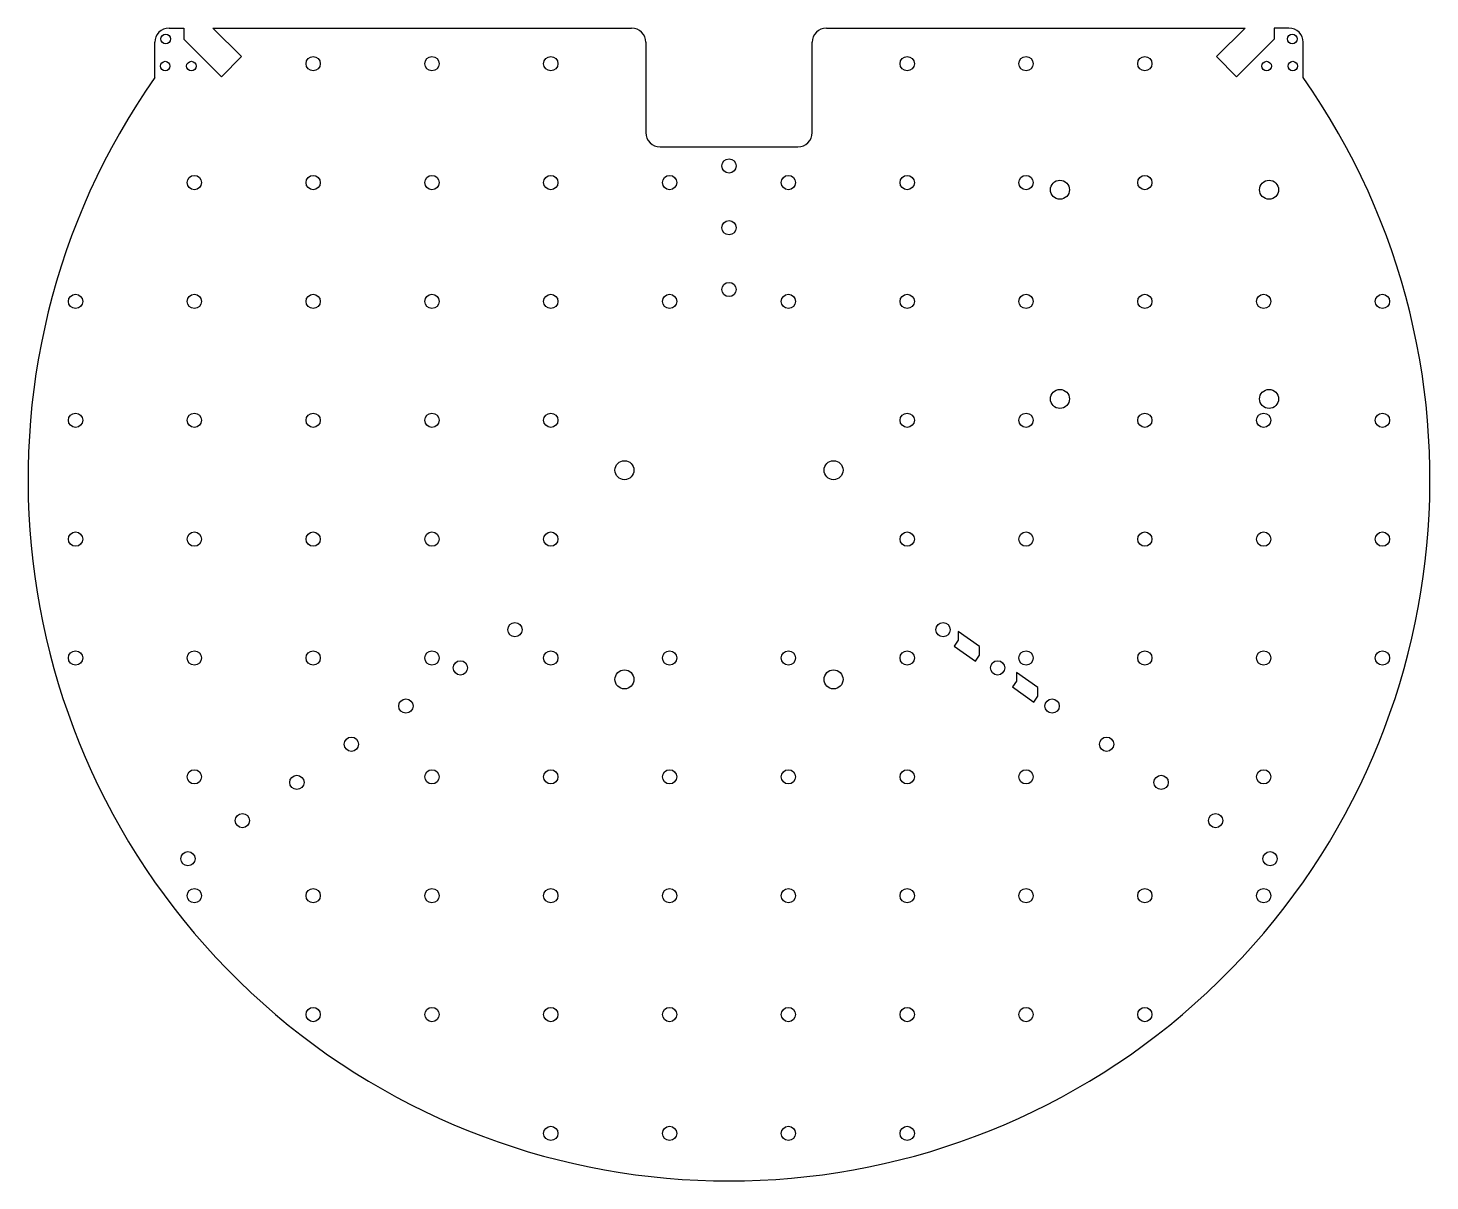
# Model space of a CAD drawing. Header units: millimetres. Extents: x -148 to 148, y -148 to 95.
import ezdxf

# ---------------------------------------------------------------- set-up
doc = ezdxf.new("R2010")
doc.units = ezdxf.units.MM

msp = doc.modelspace()

# ---------------------------------------------------------------- linework, layer by layer
at = {"color": 7, "linetype": 'Continuous', "lineweight": 25}
for p, q in [((-117.83, 95), (-114.75, 95)), ((-114.75, 95), (-114.75, 92.67)), ((-108.59, 95), (-20.5, 95)), ((-108.59, 95), (-102.58, 88.99)), ((20.5, 95), (108.59, 95)), ((108.59, 95), (102.58, 88.99)), ((117.83, 95), (114.75, 95)), ((114.75, 95), (114.75, 92.67)), ((-120.83, 84.59), (-120.83, 92)), ((-106.82, 84.75), (-114.75, 92.67)), ((-17.5, 92), (-17.5, 73)), ((17.5, 73), (17.5, 92)), ((106.82, 84.75), (114.75, 92.67)), ((120.83, 84.59), (120.83, 92)), ((-102.58, 88.99), (-106.82, 84.75)), ((102.58, 88.99), (106.82, 84.75)), ((-14.5, 70), (14.5, 70)), ((48.23, -31.94), (48.23, -33.77)), ((52.73, -35.09), (48.23, -31.94)), ((48.23, -33.77), (47.37, -35)), ((47.37, -35), (51.87, -38.15)), ((52.73, -36.92), (52.73, -35.09)), ((51.87, -38.15), (52.73, -36.92)), ((60.51, -40.54), (60.51, -42.37)), ((65.02, -43.7), (60.51, -40.54)), ((60.51, -42.37), (59.65, -43.6)), ((59.65, -43.6), (64.16, -46.76)), ((65.02, -45.53), (65.02, -43.7)), ((64.16, -46.76), (65.02, -45.53))]:
    msp.add_line(p, q, dxfattribs=at)
for centre, radius in [((-118.53, 92.7), 1), ((118.53, 92.7), 1), ((-87.5, 87.5), 1.5), ((-62.5, 87.5), 1.5), ((-37.5, 87.5), 1.5), ((37.5, 87.5), 1.5), ((62.5, 87.5), 1.5), ((87.5, 87.5), 1.5), ((-118.63, 87), 1), ((-113.13, 87), 1), ((113.13, 87), 1), ((118.63, 87), 1), ((0, 66), 1.5), ((-112.5, 62.5), 1.5), ((-87.5, 62.5), 1.5), ((-62.5, 62.5), 1.5), ((-37.5, 62.5), 1.5), ((-12.5, 62.5), 1.5), ((12.5, 62.5), 1.5), ((37.5, 62.5), 1.5), ((62.5, 62.5), 1.5), ((69.64, 60.99), 2), ((87.5, 62.5), 1.5), ((113.64, 60.99), 2), ((0, 53), 1.5), ((0, 40), 1.5), ((-137.5, 37.5), 1.5), ((-112.5, 37.5), 1.5), ((-87.5, 37.5), 1.5), ((-62.5, 37.5), 1.5), ((-37.5, 37.5), 1.5), ((-12.5, 37.5), 1.5), ((12.5, 37.5), 1.5), ((37.5, 37.5), 1.5), ((62.5, 37.5), 1.5), ((87.5, 37.5), 1.5), ((112.5, 37.5), 1.5), ((137.5, 37.5), 1.5), ((69.64, 16.99), 2), ((113.64, 16.99), 2), ((-137.5, 12.5), 1.5), ((-112.5, 12.5), 1.5), ((-87.5, 12.5), 1.5), ((-62.5, 12.5), 1.5), ((-37.5, 12.5), 1.5), ((37.5, 12.5), 1.5), ((62.5, 12.5), 1.5), ((87.5, 12.5), 1.5), ((112.5, 12.5), 1.5), ((137.5, 12.5), 1.5), ((-22, 2), 2), ((22, 2), 2), ((-137.5, -12.5), 1.5), ((-112.5, -12.5), 1.5), ((-87.5, -12.5), 1.5), ((-62.5, -12.5), 1.5), ((-37.5, -12.5), 1.5), ((37.5, -12.5), 1.5), ((62.5, -12.5), 1.5), ((87.5, -12.5), 1.5), ((112.5, -12.5), 1.5), ((137.5, -12.5), 1.5), ((-45.05, -31.55), 1.5), ((45.05, -31.55), 1.5), ((-137.5, -37.5), 1.5), ((-112.5, -37.5), 1.5), ((-87.5, -37.5), 1.5), ((-62.5, -37.5), 1.5), ((-56.52, -39.58), 1.5), ((-37.5, -37.5), 1.5), ((-12.5, -37.5), 1.5), ((12.5, -37.5), 1.5), ((37.5, -37.5), 1.5), ((56.52, -39.58), 1.5), ((62.5, -37.5), 1.5), ((87.5, -37.5), 1.5), ((112.5, -37.5), 1.5), ((137.5, -37.5), 1.5), ((-22, -42), 2), ((22, -42), 2), ((-67.99, -47.61), 1.5), ((67.99, -47.61), 1.5), ((-79.46, -55.64), 1.5), ((79.46, -55.64), 1.5), ((-112.5, -62.5), 1.5), ((-62.5, -62.5), 1.5), ((-37.5, -62.5), 1.5), ((-12.5, -62.5), 1.5), ((12.5, -62.5), 1.5), ((37.5, -62.5), 1.5), ((62.5, -62.5), 1.5), ((112.5, -62.5), 1.5), ((-90.93, -63.67), 1.5), ((90.93, -63.67), 1.5), ((-102.39, -71.7), 1.5), ((102.39, -71.7), 1.5), ((-113.86, -79.73), 1.5), ((113.86, -79.73), 1.5), ((-112.5, -87.5), 1.5), ((-87.5, -87.5), 1.5), ((-62.5, -87.5), 1.5), ((-37.5, -87.5), 1.5), ((-12.5, -87.5), 1.5), ((12.5, -87.5), 1.5), ((37.5, -87.5), 1.5), ((62.5, -87.5), 1.5), ((87.5, -87.5), 1.5), ((112.5, -87.5), 1.5), ((-87.5, -112.5), 1.5), ((-62.5, -112.5), 1.5), ((-37.5, -112.5), 1.5), ((-12.5, -112.5), 1.5), ((12.5, -112.5), 1.5), ((37.5, -112.5), 1.5), ((62.5, -112.5), 1.5), ((87.5, -112.5), 1.5), ((-37.5, -137.5), 1.5), ((-12.5, -137.5), 1.5), ((12.5, -137.5), 1.5), ((37.5, -137.5), 1.5)]:
    msp.add_circle(centre, radius, dxfattribs=at)
for centre, radius, start, end in [((-117.83, 92), 3, 90, 180), ((-20.5, 92), 3, 0, 90), ((20.5, 92), 3, 90, 180), ((117.83, 92), 3, 0, 90), ((0, 0), 147.5, 145.0054, 34.9946), ((-14.5, 73), 3, 180, 270), ((14.5, 73), 3, 270, 0)]:
    msp.add_arc(centre, radius, start, end, dxfattribs=at)

doc.saveas('drawing.dxf')
